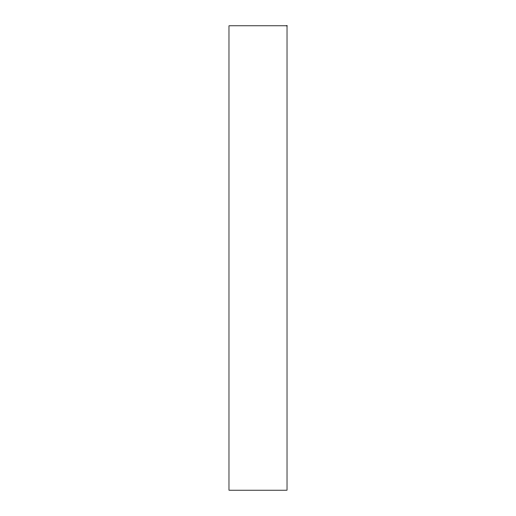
<?xml version="1.0" encoding="UTF-8"?>
<svg xmlns="http://www.w3.org/2000/svg" width="516" height="516" viewBox="0 0 516 516"><rect width="100%" height="100%" fill="white"/><g stroke="black" fill="none" stroke-linecap="round" stroke-linejoin="round"><path stroke-width="0.77" d="M287.025 25.8L228.975 25.8L228.975 490.2L287.025 490.2L287.025 25.8"/></g></svg>
